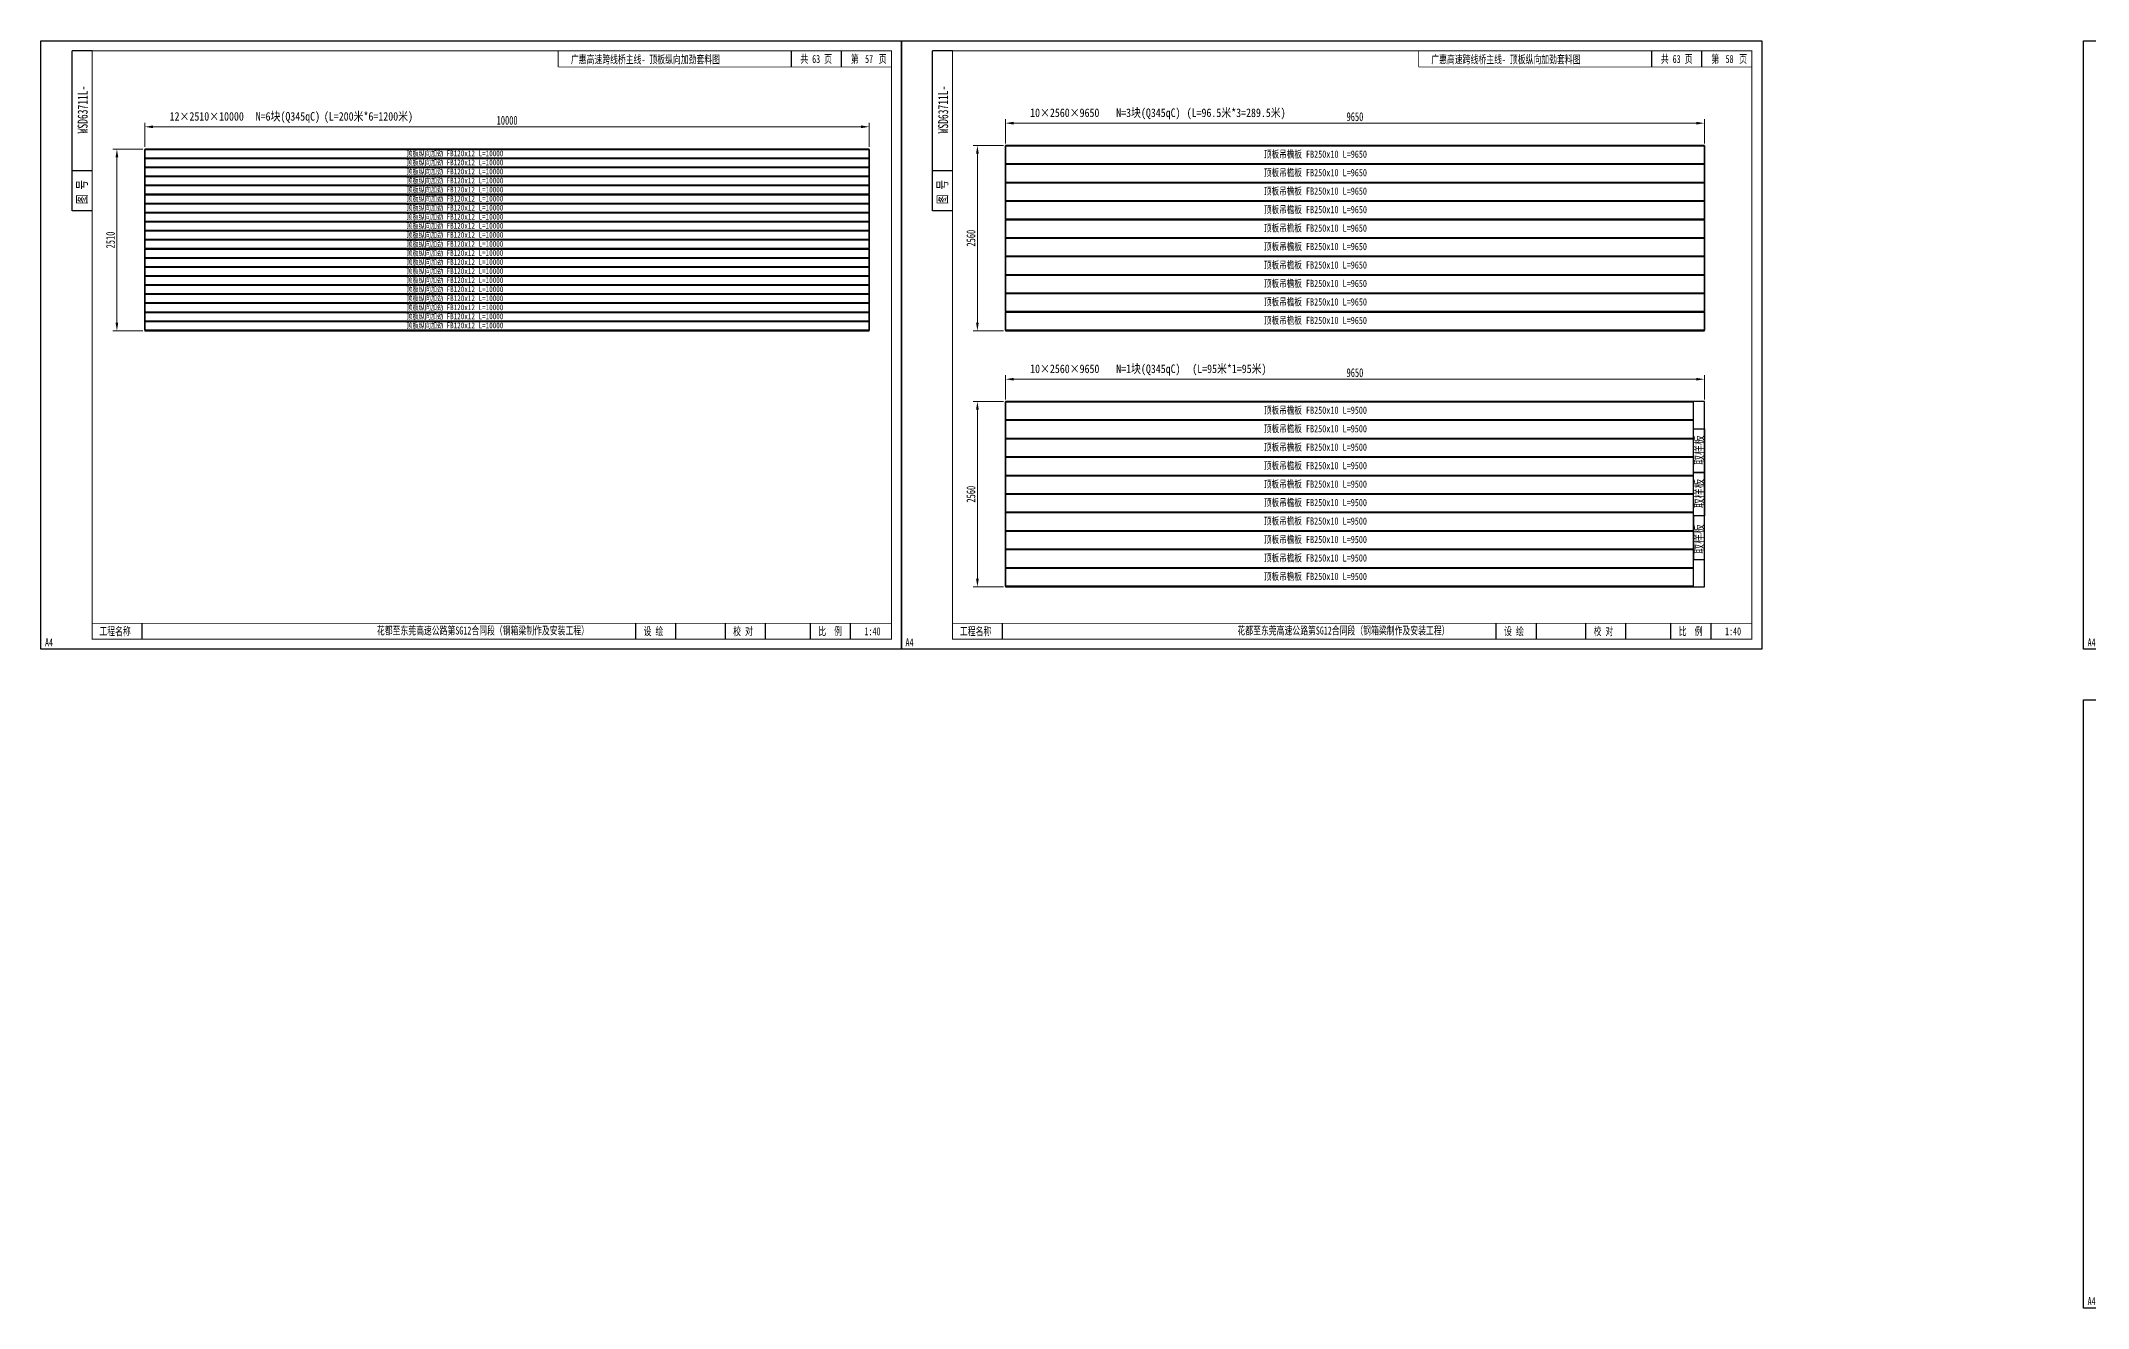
# Model space of a CAD drawing. Extents: x 1629247 to 2251351, y -601856 to -65897.
# Drawn here: x 2086756 to 2115018, y -217180 to -199685 of the extents above; entities that cross this region are included whole.
import ezdxf
from ezdxf.enums import TextEntityAlignment as Align

# ---------------------------------------------------------------- set-up
doc = ezdxf.new("R2010")
doc.units = 0
doc.header["$LTSCALE"] = 2
doc.header["$MEASUREMENT"] = 0
doc.header["$PDMODE"] = 35
doc.header["$PDSIZE"] = 50
doc.layers.get('0').update_dxf_attribs({"linetype": 'CONTINUOUS'})
doc.layers.get('Defpoints').update_dxf_attribs({"linetype": 'CONTINUOUS'})
doc.layers.add('A3', color=7, linetype='CONTINUOUS')
doc.styles.add('仿宋', font='仿宋_GB2312_1.ttf', dxfattribs={"width": 0.7})
doc.dimstyles.new('标准标注样式-45', dxfattribs={"dimscale": 45, "dimtxt": 2.7, "dimasz": 2.5, "dimexe": 1.25, "dimexo": 0.625, "dimtad": 1, "dimdec": 0, "dimdsep": 46, "dimtxsty": '仿宋', "dimcen": 2.5, "dimclrd": 3, "dimclre": 3, "dimclrt": 4, "dimazin": 0, "dimtfac": 1, "dimtdec": 0, "dimtmove": 0, "dimatfit": 3, "dimfxl": 1.25, "dimlwd": 13, "dimlwe": 13, "dimarcsym": 0})

# ---------------------------------------------------------------- blocks, each defined once
blk = doc.blocks.new('tukuangA4-')
at = {"layer": 'A3'}
for p, q in [((537, 7565), (537, 10327)), ((882, 10327), (537, 10327)), ((12951, 10051), (12951, 10327)), ((13814, 10051), (13814, 10327)), ((882, 8256), (537, 8256)), ((882, 7565), (537, 7565)), ((1745, 173), (1745, 449)), ((10266, 173), (10266, 449)), ((10957, 173), (10957, 449)), ((11811, 173), (11811, 449)), ((12502, 173), (12502, 449)), ((13280, 173), (13280, 449)), ((13971, 173), (13971, 449))]:
    blk.add_line(p, q, dxfattribs=at)
blk.add_lwpolyline([(14850, 10500), (14850, 0), (0, 0), (0, 10500)], close=True, dxfattribs=at)
for points, const_width in [([(882, 10327), (14677, 10327), (14677, 173), (882, 173), (882, 10327)], 17.3), ([(8927, 10051), (8927, 10327)], 13.8), ([(8927, 10051), (14677, 10051)], 13.8), ([(882, 449), (14677, 449)], 13.8)]:
    blk.add_lwpolyline(points, dxfattribs=dict(at, const_width=const_width))
at = {"layer": 'A3', "color": 7, "linetype": 'Continuous', "style": '仿宋', "width": 0.7}
for s, p in [('共    页', (13106, 10120)), ('第     页', (13977, 10120)), ('工程名称', (1009, 242)), ('花都至东莞高速公路第SG12合同段（钢箱梁制作及安装工程）', (5798, 255)), ('设 绘', (10401, 242)), ('校 对', (11946, 242)), ('比  例', (13415, 242))]:
    blk.add_text(s, height=138.1, dxfattribs=at).set_placement(p)
blk.add_text('WSD63711L-', height=172.6, rotation=90, dxfattribs=at).set_placement((806, 9316), align=Align.CENTER)
blk.add_text('图 号', height=172.6, rotation=90, dxfattribs=at).set_placement((793, 7681))
blk.add_text('A4', height=138.1, dxfattribs=at).set_placement((139, 50), align=Align.CENTER)
blk = doc.blocks.new('*D1117')
at = {"color": 3, "lineweight": 13, "ltscale": 3}
for p, q in [((2088163, -201178), (2087748, -201178)), ((2088163, -203688), (2087748, -203688))]:
    blk.add_line(p, q, dxfattribs=at)
at = {"color": 3, "linetype": 'ByBlock', "lineweight": 13, "ltscale": 3}
blk.add_line((2087805, -201290), (2087805, -203575), dxfattribs=at)
at = {"color": 3, "ltscale": 3}
for points in [[(2087786, -201290), (2087823, -201290), (2087805, -201178)], [(2087786, -203575), (2087823, -203575), (2087805, -203688)]]:
    blk.add_solid(points, dxfattribs=at)
at = {"layer": 'Defpoints', "color": 0, "ltscale": 3}
for p in [(2088192, -201178), (2087805, -203688), (2088192, -203688)]:
    blk.add_point(p, dxfattribs=at)
at = {"color": 4, "ltscale": 3, "insert": (2087716, -202433), "char_height": 121.5, "attachment_point": 5, "rotation": 90, "style": '仿宋'}
blk.add_mtext('2510', dxfattribs=at)
blk = doc.blocks.new('*D1118')
at = {"color": 3, "lineweight": 13, "ltscale": 3}
for p, q in [((2088192, -201149), (2088192, -200814)), ((2098192, -201149), (2098192, -200814))]:
    blk.add_line(p, q, dxfattribs=at)
at = {"color": 3, "linetype": 'ByBlock', "lineweight": 13, "ltscale": 3}
blk.add_line((2088304, -200870), (2098079, -200870), dxfattribs=at)
at = {"color": 3, "ltscale": 3}
for points in [[(2088304, -200851), (2088304, -200889), (2088192, -200870)], [(2098079, -200851), (2098079, -200889), (2098192, -200870)]]:
    blk.add_solid(points, dxfattribs=at)
at = {"layer": 'Defpoints', "color": 0, "ltscale": 3}
for p in [(2098192, -200870), (2088192, -201178), (2098192, -201178)]:
    blk.add_point(p, dxfattribs=at)
at = {"color": 4, "ltscale": 3, "insert": (2093192, -200781), "char_height": 121.5, "attachment_point": 5, "style": '仿宋'}
blk.add_mtext('10000', dxfattribs=at)
blk = doc.blocks.new('*D1119')
at = {"color": 3, "lineweight": 13, "ltscale": 3}
for p, q in [((2100043, -204663), (2099628, -204663)), ((2100043, -207223), (2099628, -207223))]:
    blk.add_line(p, q, dxfattribs=at)
at = {"color": 3, "linetype": 'ByBlock', "lineweight": 13, "ltscale": 3}
blk.add_line((2099685, -204775), (2099685, -207110), dxfattribs=at)
at = {"color": 3, "ltscale": 3}
for points in [[(2099666, -204775), (2099703, -204775), (2099685, -204663)], [(2099666, -207110), (2099703, -207110), (2099685, -207223)]]:
    blk.add_solid(points, dxfattribs=at)
at = {"layer": 'Defpoints', "color": 0, "ltscale": 3}
for p in [(2100072, -204663), (2099685, -207223), (2100072, -207223)]:
    blk.add_point(p, dxfattribs=at)
at = {"color": 4, "ltscale": 3, "insert": (2099596, -205943), "char_height": 121.5, "attachment_point": 5, "rotation": 90, "style": '仿宋'}
blk.add_mtext('2560', dxfattribs=at)
blk = doc.blocks.new('*D1120')
at = {"color": 3, "lineweight": 13, "ltscale": 3}
for p, q in [((2100072, -204635), (2100072, -204299)), ((2109722, -204635), (2109722, -204299))]:
    blk.add_line(p, q, dxfattribs=at)
at = {"color": 3, "linetype": 'ByBlock', "lineweight": 13, "ltscale": 3}
blk.add_line((2100184, -204355), (2109609, -204355), dxfattribs=at)
at = {"color": 3, "ltscale": 3}
for points in [[(2100184, -204337), (2100184, -204374), (2100072, -204355)], [(2109609, -204337), (2109609, -204374), (2109722, -204355)]]:
    blk.add_solid(points, dxfattribs=at)
at = {"layer": 'Defpoints', "color": 0, "ltscale": 3}
for p in [(2109722, -204355), (2100072, -204663), (2109722, -204663)]:
    blk.add_point(p, dxfattribs=at)
at = {"color": 4, "ltscale": 3, "insert": (2104897, -204266), "char_height": 121.5, "attachment_point": 5, "style": '仿宋'}
blk.add_mtext('9650', dxfattribs=at)
blk = doc.blocks.new('*D1121')
at = {"color": 3, "lineweight": 13, "ltscale": 3}
for p, q in [((2100043, -201128), (2099628, -201128)), ((2100043, -203688), (2099628, -203688))]:
    blk.add_line(p, q, dxfattribs=at)
at = {"color": 3, "linetype": 'ByBlock', "lineweight": 13, "ltscale": 3}
blk.add_line((2099685, -201240), (2099685, -203575), dxfattribs=at)
at = {"color": 3, "ltscale": 3}
for points in [[(2099666, -201240), (2099703, -201240), (2099685, -201128)], [(2099666, -203575), (2099703, -203575), (2099685, -203688)]]:
    blk.add_solid(points, dxfattribs=at)
at = {"layer": 'Defpoints', "color": 0, "ltscale": 3}
for p in [(2100072, -201128), (2099685, -203688), (2100072, -203688)]:
    blk.add_point(p, dxfattribs=at)
at = {"color": 4, "ltscale": 3, "insert": (2099596, -202408), "char_height": 121.5, "attachment_point": 5, "rotation": 90, "style": '仿宋'}
blk.add_mtext('2560', dxfattribs=at)
blk = doc.blocks.new('*D1122')
at = {"color": 3, "lineweight": 13, "ltscale": 3}
for p, q in [((2100072, -201099), (2100072, -200764)), ((2109722, -201099), (2109722, -200764))]:
    blk.add_line(p, q, dxfattribs=at)
at = {"color": 3, "linetype": 'ByBlock', "lineweight": 13, "ltscale": 3}
blk.add_line((2100184, -200820), (2109609, -200820), dxfattribs=at)
at = {"color": 3, "ltscale": 3}
for points in [[(2100184, -200801), (2100184, -200839), (2100072, -200820)], [(2109609, -200801), (2109609, -200839), (2109722, -200820)]]:
    blk.add_solid(points, dxfattribs=at)
at = {"layer": 'Defpoints', "color": 0, "ltscale": 3}
for p in [(2109722, -200820), (2100072, -201128), (2109722, -201128)]:
    blk.add_point(p, dxfattribs=at)
at = {"color": 4, "ltscale": 3, "insert": (2104897, -200731), "char_height": 121.5, "attachment_point": 5, "style": '仿宋'}
blk.add_mtext('9650', dxfattribs=at)

msp = doc.modelspace()

# ---------------------------------------------------------------- linework, layer by layer
at = {"color": 8, "ltscale": 3}
for points in [[(2088191.6, -203687.5), (2098191.6, -203687.5), (2098191.6, -201177.5), (2088191.6, -201177.5)], [(2100071.6, -203687.5), (2109721.6, -203687.5), (2109721.6, -201127.5), (2100071.6, -201127.5)], [(2100071.6, -207222.7), (2109721.6, -207222.7), (2109721.6, -204662.7), (2100071.6, -204662.7)], [(2109571.6, -205042.7), (2109721.6, -205042.7), (2109721.6, -205642.7), (2109571.6, -205642.7)], [(2109571.6, -205642.7), (2109721.6, -205642.7), (2109721.6, -206242.7), (2109571.6, -206242.7)], [(2109571.6, -206842.7), (2109721.6, -206842.7), (2109721.6, -206242.7), (2109571.6, -206242.7)]]:
    msp.add_lwpolyline(points, close=True, dxfattribs=at)
at = {"color": 2}
for points in [[(2098191.6, -201182.5), (2098191.6, -201302.5), (2088191.6, -201302.5), (2088191.6, -201182.5)], [(2109721.6, -201132.5), (2109721.6, -201382.5), (2100071.6, -201382.5), (2100071.6, -201132.5)], [(2098191.6, -201307.5), (2098191.6, -201427.5), (2088191.6, -201427.5), (2088191.6, -201307.5)], [(2098191.6, -201432.5), (2098191.6, -201552.5), (2088191.6, -201552.5), (2088191.6, -201432.5)], [(2109721.6, -201387.5), (2109721.6, -201637.5), (2100071.6, -201637.5), (2100071.6, -201387.5)], [(2098191.6, -201557.5), (2098191.6, -201677.5), (2088191.6, -201677.5), (2088191.6, -201557.5)], [(2098191.6, -201682.5), (2098191.6, -201802.5), (2088191.6, -201802.5), (2088191.6, -201682.5)], [(2109721.6, -201642.5), (2109721.6, -201892.5), (2100071.6, -201892.5), (2100071.6, -201642.5)], [(2098191.6, -201807.5), (2098191.6, -201927.5), (2088191.6, -201927.5), (2088191.6, -201807.5)], [(2098191.6, -201932.5), (2098191.6, -202052.5), (2088191.6, -202052.5), (2088191.6, -201932.5)], [(2098191.6, -202057.5), (2098191.6, -202177.5), (2088191.6, -202177.5), (2088191.6, -202057.5)], [(2109721.6, -201897.5), (2109721.6, -202147.5), (2100071.6, -202147.5), (2100071.6, -201897.5)], [(2098191.6, -202182.5), (2098191.6, -202302.5), (2088191.6, -202302.5), (2088191.6, -202182.5)], [(2098191.6, -202307.5), (2098191.6, -202427.5), (2088191.6, -202427.5), (2088191.6, -202307.5)], [(2109721.6, -202152.5), (2109721.6, -202402.5), (2100071.6, -202402.5), (2100071.6, -202152.5)], [(2098191.6, -202432.5), (2098191.6, -202552.5), (2088191.6, -202552.5), (2088191.6, -202432.5)], [(2098191.6, -202557.5), (2098191.6, -202677.5), (2088191.6, -202677.5), (2088191.6, -202557.5)], [(2109721.6, -202407.5), (2109721.6, -202657.5), (2100071.6, -202657.5), (2100071.6, -202407.5)], [(2098191.6, -202682.5), (2098191.6, -202802.5), (2088191.6, -202802.5), (2088191.6, -202682.5)], [(2098191.6, -202807.5), (2098191.6, -202927.5), (2088191.6, -202927.5), (2088191.6, -202807.5)], [(2109721.6, -202662.5), (2109721.6, -202912.5), (2100071.6, -202912.5), (2100071.6, -202662.5)], [(2109721.6, -202917.5), (2109721.6, -203167.5), (2100071.6, -203167.5), (2100071.6, -202917.5)], [(2098191.6, -202932.5), (2098191.6, -203052.5), (2088191.6, -203052.5), (2088191.6, -202932.5)], [(2098191.6, -203057.5), (2098191.6, -203177.5), (2088191.6, -203177.5), (2088191.6, -203057.5)], [(2098191.6, -203182.5), (2098191.6, -203302.5), (2088191.6, -203302.5), (2088191.6, -203182.5)], [(2109721.6, -203172.5), (2109721.6, -203422.5), (2100071.6, -203422.5), (2100071.6, -203172.5)], [(2098191.6, -203307.5), (2098191.6, -203427.5), (2088191.6, -203427.5), (2088191.6, -203307.5)], [(2098191.6, -203432.5), (2098191.6, -203552.5), (2088191.6, -203552.5), (2088191.6, -203432.5)], [(2109721.6, -203427.5), (2109721.6, -203677.5), (2100071.6, -203677.5), (2100071.6, -203427.5)], [(2098191.6, -203557.5), (2098191.6, -203677.5), (2088191.6, -203677.5), (2088191.6, -203557.5)], [(2109565.8, -204667.7), (2109565.8, -204917.7), (2100071.6, -204917.7), (2100071.6, -204667.7)], [(2109565.8, -204922.7), (2109565.8, -205172.7), (2100071.6, -205172.7), (2100071.6, -204922.7)], [(2109565.8, -205177.7), (2109565.8, -205427.7), (2100071.6, -205427.7), (2100071.6, -205177.7)], [(2109565.8, -205432.7), (2109565.8, -205682.7), (2100071.6, -205682.7), (2100071.6, -205432.7)], [(2109565.8, -205687.7), (2109565.8, -205937.7), (2100071.6, -205937.7), (2100071.6, -205687.7)], [(2109565.8, -205942.7), (2109565.8, -206192.7), (2100071.6, -206192.7), (2100071.6, -205942.7)], [(2109565.8, -206197.7), (2109565.8, -206447.7), (2100071.6, -206447.7), (2100071.6, -206197.7)], [(2109565.8, -206452.7), (2109565.8, -206702.7), (2100071.6, -206702.7), (2100071.6, -206452.7)], [(2109565.8, -206707.7), (2109565.8, -206957.7), (2100071.6, -206957.7), (2100071.6, -206707.7)], [(2109565.8, -206962.7), (2109565.8, -207212.7), (2100071.6, -207212.7), (2100071.6, -206962.7)]]:
    msp.add_lwpolyline(points, close=True, dxfattribs=at)

# ---------------------------------------------------------------- block references
at = {"color": 8, "xscale": 0.8000000000465661, "yscale": 0.7999999999883585, "zscale": 0.8}
for p in [(2086756, -208084.6), (2098636, -208084.6), (2114955.6, -208084.6), (2114955.6, -217180.4)]:
    msp.add_blockref('tukuangA4-', p, dxfattribs=at)

# ---------------------------------------------------------------- texts
at = {"color": 7, "style": '仿宋', "width": 0.85}
for s, p in [('N=6块(Q345qC)', (2089720.8, -200785.2)), ('(L=200米*6=1200米)', (2090662.4, -200785.2)), ('10×2560×9650', (2100412.6, -200735.2)), ('N=3块(Q345qC)', (2101600.8, -200735.2)), ('(L=96.5米*3=289.5米)', (2102573.6, -200735.2)), ('12×2510×10000', (2088532.6, -200785.2)), ('10×2560×9650', (2100412.6, -204270.3)), ('N=1块(Q345qC)', (2101600.8, -204270.3)), ('(L=95米*1=95米)', (2102650.9, -204270.3))]:
    msp.add_text(s, height=118.125, dxfattribs=at).set_placement(p)
at = {"color": 7, "style": '仿宋', "width": 0.75}
for s, height, p in [('顶板纵向加劲 FB120x12 L=10000', 80, (2092471.6, -201236.8)), ('顶板吊檐板 FB250x10 L=9650', 100, (2104351.6, -201247.9)), ('顶板纵向加劲 FB120x12 L=10000', 80, (2092471.6, -201361.8)), ('顶板纵向加劲 FB120x12 L=10000', 80, (2092471.6, -201486.8)), ('顶板吊檐板 FB250x10 L=9650', 100, (2104351.6, -201502.9)), ('顶板纵向加劲 FB120x12 L=10000', 80, (2092471.6, -201611.8)), ('顶板纵向加劲 FB120x12 L=10000', 80, (2092471.6, -201736.8)), ('顶板吊檐板 FB250x10 L=9650', 100, (2104351.6, -201757.9)), ('顶板纵向加劲 FB120x12 L=10000', 80, (2092471.6, -201861.8)), ('顶板纵向加劲 FB120x12 L=10000', 80, (2092471.6, -201986.8)), ('顶板纵向加劲 FB120x12 L=10000', 80, (2092471.6, -202111.8)), ('顶板吊檐板 FB250x10 L=9650', 100, (2104351.6, -202012.9)), ('顶板纵向加劲 FB120x12 L=10000', 80, (2092471.6, -202236.8)), ('顶板纵向加劲 FB120x12 L=10000', 80, (2092471.6, -202361.8)), ('顶板吊檐板 FB250x10 L=9650', 100, (2104351.6, -202267.9)), ('顶板纵向加劲 FB120x12 L=10000', 80, (2092471.6, -202486.8)), ('顶板纵向加劲 FB120x12 L=10000', 80, (2092471.6, -202611.8)), ('顶板吊檐板 FB250x10 L=9650', 100, (2104351.6, -202522.9)), ('顶板纵向加劲 FB120x12 L=10000', 80, (2092471.6, -202736.8)), ('顶板纵向加劲 FB120x12 L=10000', 80, (2092471.6, -202861.8)), ('顶板吊檐板 FB250x10 L=9650', 100, (2104351.6, -202777.9)), ('顶板纵向加劲 FB120x12 L=10000', 80, (2092471.6, -202986.8)), ('顶板纵向加劲 FB120x12 L=10000', 80, (2092471.6, -203111.8)), ('顶板纵向加劲 FB120x12 L=10000', 80, (2092471.6, -203236.8)), ('顶板吊檐板 FB250x10 L=9650', 100, (2104351.6, -203032.9)), ('顶板纵向加劲 FB120x12 L=10000', 80, (2092471.6, -203361.8)), ('顶板纵向加劲 FB120x12 L=10000', 80, (2092471.6, -203486.8)), ('顶板吊檐板 FB250x10 L=9650', 100, (2104351.6, -203287.9)), ('顶板吊檐板 FB250x10 L=9650', 100, (2104351.6, -203542.9)), ('顶板纵向加劲 FB120x12 L=10000', 80, (2092471.6, -203611.8)), ('顶板吊檐板 FB250x10 L=9500', 100, (2104351.6, -204783.1)), ('顶板吊檐板 FB250x10 L=9500', 100, (2104351.6, -205038.1)), ('顶板吊檐板 FB250x10 L=9500', 100, (2104351.6, -205293.1)), ('顶板吊檐板 FB250x10 L=9500', 100, (2104351.6, -205548.1)), ('顶板吊檐板 FB250x10 L=9500', 100, (2104351.6, -205803.1)), ('顶板吊檐板 FB250x10 L=9500', 100, (2104351.6, -206058.1)), ('顶板吊檐板 FB250x10 L=9500', 100, (2104351.6, -206313.1)), ('顶板吊檐板 FB250x10 L=9500', 100, (2104351.6, -206568.1)), ('顶板吊檐板 FB250x10 L=9500', 100, (2104351.6, -206823.1)), ('顶板吊檐板 FB250x10 L=9500', 100, (2104351.6, -207078.1))]:
    msp.add_text(s, height=height, dxfattribs=at).set_placement(p, align=Align.MIDDLE_CENTER)
at = {"color": 7, "style": '仿宋', "width": 0.85}
for p in [(2109707.4, -205537.5), (2109707.4, -206137.5), (2109707.4, -206765.3)]:
    msp.add_text('取样板', height=118.12, rotation=90, dxfattribs=at).set_placement(p)
at = {"layer": 'A3', "color": 6, "linetype": 'Continuous', "style": '仿宋', "width": 0.7}
for p in [(2094071.9, -199995), (2105951.9, -199995)]:
    msp.add_text('广惠高速跨线桥主线- 顶板纵向加劲套料图', height=110.476, dxfattribs=at).set_placement(p)
at = {"layer": 'A3', "color": 1, "linetype": 'Continuous', "style": '仿宋', "width": 0.7}
for s, p in [('63', (2097403, -199988.9)), ('57', (2098133.7, -199988.9)), ('63', (2109283, -199988.9)), ('58', (2110013.7, -199988.9))]:
    msp.add_text(s, height=110.48, dxfattribs=at).set_placement(p)
at = {"layer": 'A3', "color": 7, "linetype": 'Continuous', "style": '仿宋', "width": 0.7}
for p in [(2098126.6, -207891.3), (2110006.6, -207891.3)]:
    msp.add_text('1:40', height=110.48, dxfattribs=at).set_placement(p)

# ---------------------------------------------------------------- dimensions: what is measured, and where the dimension line sits
at = {"color": 8, "ltscale": 3}
for base, p1, p2, picture, middle in [((2109721.6, -200820.2), (2100071.6, -201127.5), (2109721.6, -201127.5), '*D1122', (2104896.6, -200731.3)), ((2098191.6, -200870.2), (2088191.6, -201177.5), (2098191.6, -201177.5), '*D1118', (2093191.6, -200781.3)), ((2109721.6, -204355.4), (2100071.6, -204662.7), (2109721.6, -204662.7), '*D1120', (2104896.6, -204266.5))]:
    dim = msp.add_linear_dim(base=base, p1=p1, p2=p2, dimstyle='标准标注样式-45', dxfattribs=at)
    dim.commit()
    dim.dimension.update_dxf_attribs({"geometry": picture, "text_midpoint": middle})
for base, p1, p2, picture, middle in [((2087804.7, -203687.5), (2088191.6, -201177.5), (2088191.6, -203687.5), '*D1117', (2087715.8, -202432.5)), ((2099684.7, -203687.5), (2100071.6, -201127.5), (2100071.6, -203687.5), '*D1121', (2099595.8, -202407.5)), ((2099684.7, -207222.7), (2100071.6, -204662.7), (2100071.6, -207222.7), '*D1119', (2099595.8, -205942.7))]:
    dim = msp.add_linear_dim(base=base, p1=p1, p2=p2, angle=90, dimstyle='标准标注样式-45', dxfattribs=at)
    dim.commit()
    dim.dimension.update_dxf_attribs({"geometry": picture, "text_midpoint": middle})

doc.saveas('drawing.dxf')
